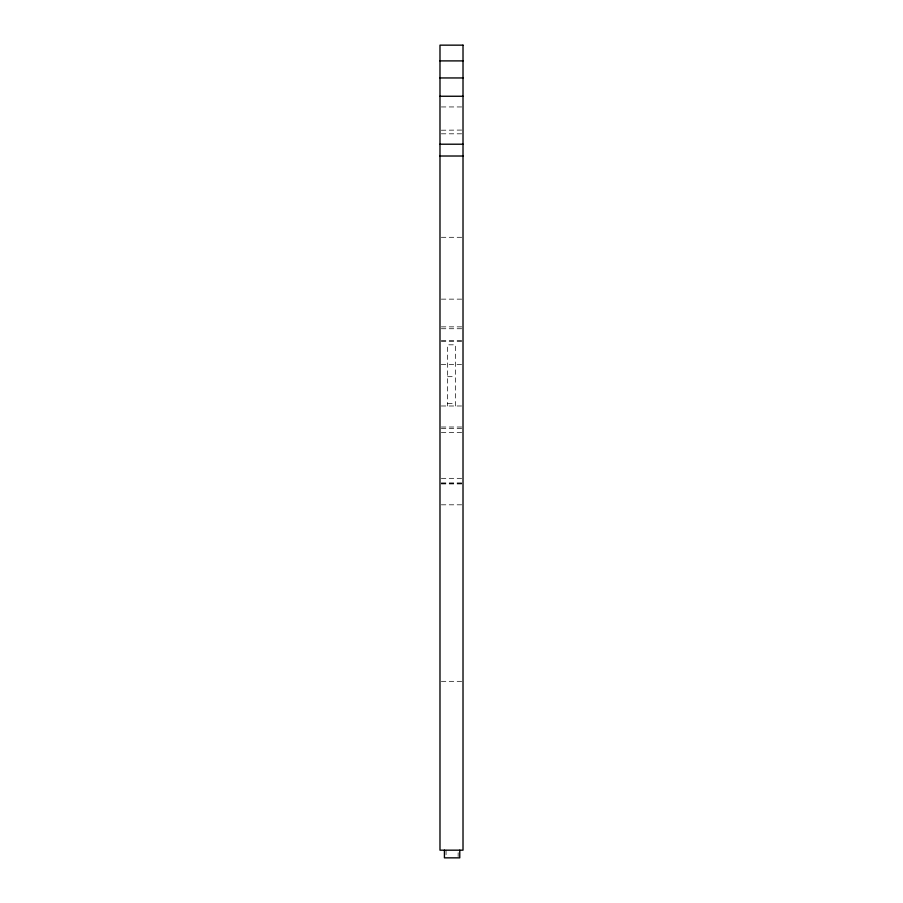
<?xml version="1.0" encoding="UTF-8"?>
<svg xmlns="http://www.w3.org/2000/svg" width="903" height="903" viewBox="0 0 903 903"><rect width="100%" height="100%" fill="white"/><g stroke="black" fill="none" stroke-linecap="round" stroke-linejoin="round"><path stroke-width="0.68" stroke-dasharray="4.51 3.39" d="M441.341 106.949L461.659 106.949M441.341 130.213L463.013 130.066M441.341 133.813L461.659 133.813M441.341 237.297L463.013 237.297M441.341 299.141L463.013 299.141M441.341 326.863L461.659 326.863M441.341 328.737L461.659 328.737M441.341 340.408L461.659 340.408M441.341 341.402L461.659 341.402M441.262 364.428L461.738 364.428M447.662 376.686L455.338 376.686M447.662 403.539L455.338 403.539M441.262 405.989L461.738 405.989M441.341 427.006L461.659 427.006M441.341 428.519L461.659 428.519M441.341 432.503L461.659 432.503M441.341 478.33L461.659 478.33M441.341 482.924L463.013 482.924M441.341 483.5L461.659 483.5M441.341 483.929L461.659 483.929M441.341 504.811L461.659 504.811M441.341 681.325L461.659 681.325M458.148 852.737L458.148 856.575M455.338 405.989L455.338 344.822L447.662 344.822L447.662 405.989M446.059 850.174L446.059 856.575"/><path stroke-width="1.35" d="M439.987 60.896L463.013 60.896M439.987 77.951L463.013 77.951M439.987 96.249L463.013 96.249M439.987 144.209L463.013 144.209M439.987 156.016L463.013 156.016M459.774 850.174L459.774 857.85L444.423 857.85L444.423 850.174M463.013 45.15L439.987 45.15L439.987 850.174L463.013 850.174L463.013 45.15"/></g></svg>
